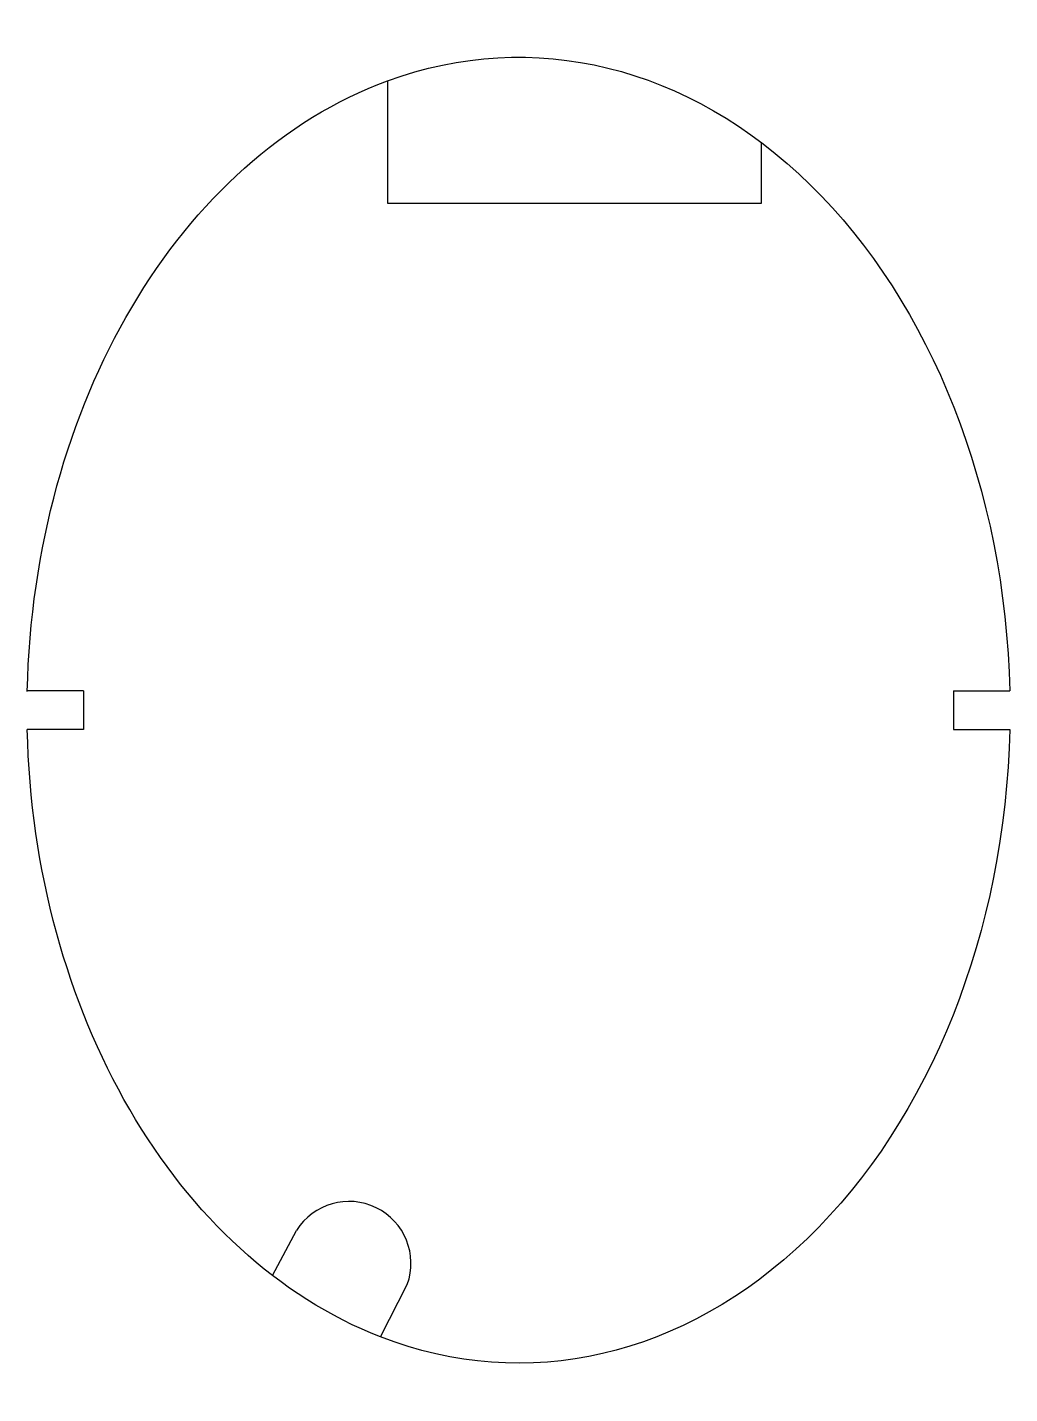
# Model space of a CAD drawing. Header units: millimetres. Extents: x -19.2 to 19.2, y -26.7 to 26.7.
import ezdxf

# ---------------------------------------------------------------- set-up
doc = ezdxf.new("R2010")
doc.units = ezdxf.units.MM

msp = doc.modelspace()

# ---------------------------------------------------------------- linework, layer by layer
for p, q in [((-5.121, 24.576), (-5.121, 19.8)), ((9.5, 19.8), (9.5, 22.16)), ((-5.121, 19.8), (9.5, 19.8)), ((-17, 0.75), (-19.191, 0.76)), ((-17, 0.75), (-17, -0.75)), ((17, 0.75), (17, -0.75)), ((17, 0.75), (19.192, 0.75)), ((-17, -0.75), (-19.192, -0.75)), ((17, -0.75), (19.192, -0.75)), ((-9.609, -22.077), (-8.671, -20.317)), ((-5.388, -24.475), (-4.345, -22.428))]:
    msp.add_line(p, q)
msp.add_arc((-6.622, -21.605), 2.421, 340.1377, 507.8379)
at = {"extrusion": (0, 0, -1)}
for start_param, end_param in [(-0.269987, 1.54138), (4.741163, 6.013198), (3.426049, 4.682973), (1.600212, 3.426049)]:
    msp.add_ellipse((0, 0), major_axis=(0, 25.5), ratio=0.752941, start_param=start_param, end_param=end_param, dxfattribs=at)

doc.saveas('drawing.dxf')
